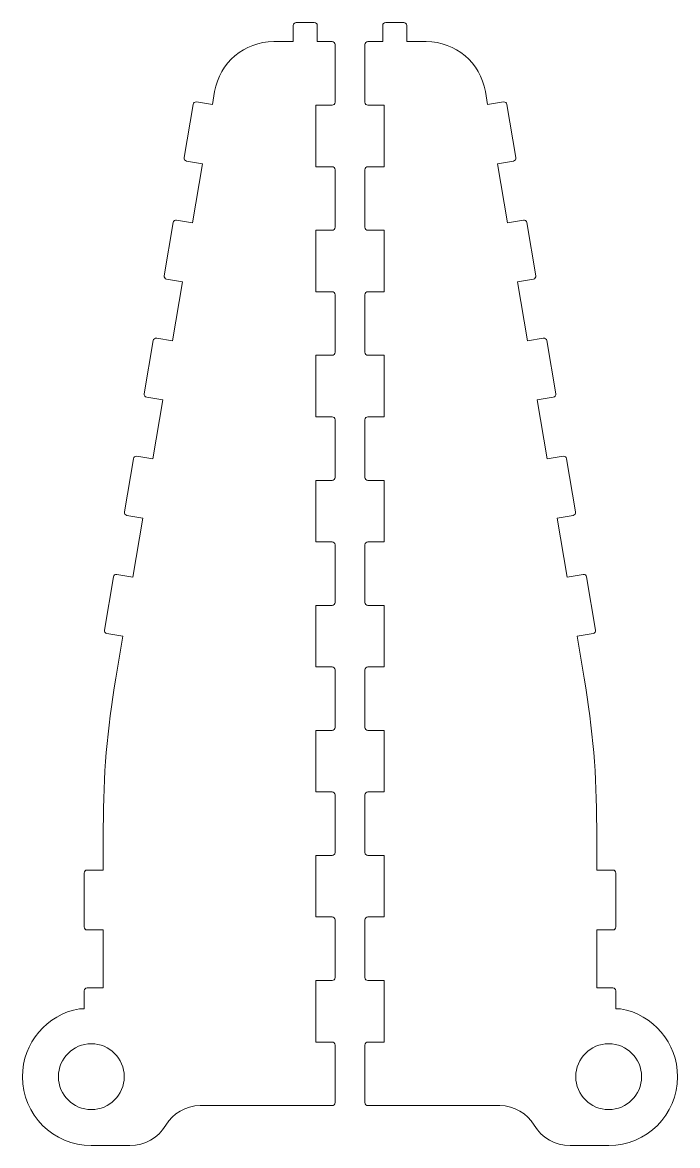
# Model space of a CAD drawing. Header units: millimetres. Extents: x -1099 to 2075, y -1295 to 1553.
# Drawn here: x 144.3 to 253.7, y -90.7 to 96.8 of the extents above; entities that cross this region are included whole.
import ezdxf

# ---------------------------------------------------------------- set-up
doc = ezdxf.new("R2010")
doc.units = ezdxf.units.MM
doc.header["$MEASUREMENT"] = 0
doc.layers.add('layer 1', color=7, linetype='Continuous')

msp = doc.modelspace()

# ---------------------------------------------------------------- linework, layer by layer
at = {"layer": 'layer 1', "color": 250, "lineweight": 9}
for points, knots in [([(167.7292, 33.7587), (167.7292, 33.7587), (166.0594, 23.898), (166.0594, 23.898), (166.0594, 23.898), (166.0594, 23.898), (163.4025, 24.3465), (163.4025, 24.3465), (163.4025, 24.3465), (163.1308, 24.3924), (162.8719, 24.2082), (162.8262, 23.9365), (162.8262, 23.9365), (162.8262, 23.9365), (161.3324, 15.0618), (161.3324, 15.0618), (161.3324, 15.0618), (161.2867, 14.7903), (161.4707, 14.5315), (161.7422, 14.4857), (161.7422, 14.4857), (161.7422, 14.4857), (164.3994, 14.0373), (164.3994, 14.0373), (164.3994, 14.0373), (164.3994, 14.0373), (162.7396, 4.1763), (162.7396, 4.1763), (162.7396, 4.1763), (162.7396, 4.1763), (160.0723, 4.6253), (160.0723, 4.6253), (160.0723, 4.6253), (159.8007, 4.671), (159.5419, 4.4868), (159.4962, 4.2152), (159.4962, 4.2152), (159.4962, 4.2152), (158.0024, -4.6595), (158.0024, -4.6595), (158.0024, -4.6595), (157.9567, -4.931), (158.1409, -5.1898), (158.4124, -5.2355), (158.4124, -5.2355), (158.4124, -5.2355), (161.0794, -5.6847), (161.0794, -5.6847), (161.0794, -5.6847), (161.0794, -5.6847), (159.8994, -12.7), (159.8994, -12.7), (159.8994, -12.7), (158.4394, -21.36), (157.8092, -28.8479), (157.8092, -37.63), (157.8092, -37.63), (157.8092, -37.63), (157.8092, -44.7443), (157.8092, -44.7443), (157.8092, -44.7443), (157.8092, -44.7443), (155.1096, -44.7443), (155.1096, -44.7443), (155.1096, -44.7443), (154.8342, -44.7443), (154.6096, -44.9689), (154.6096, -45.2443), (154.6096, -45.2443), (154.6096, -45.2443), (154.6096, -54.2444), (154.6096, -54.2444), (154.6096, -54.2444), (154.6096, -54.5198), (154.8342, -54.7444), (155.1096, -54.7444), (155.1096, -54.7444), (155.1096, -54.7444), (157.8092, -54.7442), (157.8092, -54.7442), (157.8092, -54.7442), (157.8092, -54.7442), (157.8092, -64.4109), (157.8092, -64.4109), (157.8092, -64.4109), (157.8092, -64.4109), (155.1096, -64.411), (155.1096, -64.411), (155.1096, -64.411), (154.8342, -64.411), (154.6096, -64.6356), (154.6096, -64.911), (154.6096, -64.911), (154.6096, -64.911), (154.6096, -67.9184), (154.6096, -67.9184), (154.6096, -67.9184), (154.6096, -67.9184), (153.8094, -67.9185), (153.8094, -67.9185), (153.8094, -67.9185), (148.4096, -68.8654), (144.3094, -73.5765), (144.3094, -79.2444), (144.3094, -79.2444), (144.3094, -85.5945), (149.4594, -90.7444), (155.8094, -90.7444), (155.8094, -90.7444), (155.8094, -90.7444), (162.2496, -90.7444), (162.2496, -90.7444), (162.2496, -90.7444), (164.7794, -90.7445), (166.9494, -89.5113), (168.2494, -87.3391), (168.2494, -87.3391), (169.4194, -85.3898), (171.5493, -84.0776), (173.9793, -84.0776), (173.9793, -84.0776), (173.9793, -84.0776), (196.0095, -84.0777), (196.0095, -84.0777), (196.0095, -84.0777), (196.2849, -84.0777), (196.5095, -83.8531), (196.5095, -83.5777), (196.5095, -83.5777), (196.5095, -83.5777), (196.5095, -73.9604), (196.5095, -73.9604), (196.5095, -73.9604), (196.5095, -73.685), (196.2849, -73.4604), (196.0095, -73.4604), (196.0095, -73.4604), (196.0095, -73.4604), (193.3095, -73.4604), (193.3095, -73.4604), (193.3095, -73.4604), (193.3095, -73.4604), (193.3095, -63.1969), (193.3095, -63.1969), (193.3095, -63.1969), (193.3095, -63.1969), (196.0095, -63.197), (196.0095, -63.197), (196.0095, -63.197), (196.2849, -63.197), (196.5095, -62.9724), (196.5095, -62.697), (196.5095, -62.697), (196.5095, -62.697), (196.5095, -53.0792), (196.5095, -53.0792), (196.5095, -53.0792), (196.5095, -52.8038), (196.2849, -52.5792), (196.0095, -52.5792), (196.0095, -52.5792), (196.0095, -52.5792), (193.3095, -52.5793), (193.3095, -52.5793), (193.3095, -52.5793), (193.3095, -52.5793), (193.3095, -42.3158), (193.3095, -42.3158), (193.3095, -42.3158), (193.3095, -42.3158), (196.0095, -42.3158), (196.0095, -42.3158), (196.0095, -42.3158), (196.2849, -42.3158), (196.5095, -42.0912), (196.5095, -41.8158), (196.5095, -41.8158), (196.5095, -41.8158), (196.5095, -32.1981), (196.5095, -32.1981), (196.5095, -32.1981), (196.5095, -31.9227), (196.2849, -31.6981), (196.0095, -31.6981), (196.0095, -31.6981), (196.0095, -31.6981), (193.3095, -31.6983), (193.3095, -31.6983), (193.3095, -31.6983), (193.3095, -31.6983), (193.3095, -21.4347), (193.3095, -21.4347), (193.3095, -21.4347), (193.3095, -21.4347), (196.0095, -21.4347), (196.0095, -21.4347), (196.0095, -21.4347), (196.2849, -21.4347), (196.5095, -21.2101), (196.5095, -20.9347), (196.5095, -20.9347), (196.5095, -20.9347), (196.5095, -11.3169), (196.5095, -11.3169), (196.5095, -11.3169), (196.5095, -11.0415), (196.2849, -10.8169), (196.0095, -10.8169), (196.0095, -10.8169), (196.0095, -10.8169), (193.3095, -10.8169), (193.3095, -10.8169), (193.3095, -10.8169), (193.3095, -10.8169), (193.3095, -0.5535), (193.3095, -0.5535), (193.3095, -0.5535), (193.3095, -0.5535), (196.0095, -0.5534), (196.0095, -0.5534), (196.0095, -0.5534), (196.2849, -0.5534), (196.5095, -0.3288), (196.5095, -0.0534), (196.5095, -0.0534), (196.5095, -0.0534), (196.5095, 9.5642), (196.5095, 9.5642), (196.5095, 9.5642), (196.5095, 9.8396), (196.2849, 10.0642), (196.0095, 10.0642), (196.0095, 10.0642), (196.0095, 10.0642), (193.3095, 10.0643), (193.3095, 10.0643), (193.3095, 10.0643), (193.3095, 10.0643), (193.3095, 20.3277), (193.3095, 20.3277), (193.3095, 20.3277), (193.3095, 20.3277), (196.0095, 20.3275), (196.0095, 20.3275), (196.0095, 20.3275), (196.2849, 20.3275), (196.5095, 20.5521), (196.5095, 20.8275), (196.5095, 20.8275), (196.5095, 20.8275), (196.5095, 30.4455), (196.5095, 30.4455), (196.5095, 30.4455), (196.5095, 30.7209), (196.2849, 30.9455), (196.0095, 30.9455), (196.0095, 30.9455), (196.0095, 30.9455), (193.3095, 30.9455), (193.3095, 30.9455), (193.3095, 30.9455), (193.3095, 30.9455), (193.3095, 41.2089), (193.3095, 41.2089), (193.3095, 41.2089), (193.3095, 41.2089), (196.0095, 41.2089), (196.0095, 41.2089), (196.0095, 41.2089), (196.2849, 41.2089), (196.5095, 41.4335), (196.5095, 41.7089), (196.5095, 41.7089), (196.5095, 41.7089), (196.5095, 51.3265), (196.5095, 51.3265), (196.5095, 51.3265), (196.5095, 51.6019), (196.2849, 51.8265), (196.0095, 51.8265), (196.0095, 51.8265), (196.0095, 51.8265), (193.3095, 51.8265), (193.3095, 51.8265), (193.3095, 51.8265), (193.3095, 51.8265), (193.3095, 62.0901), (193.3095, 62.0901), (193.3095, 62.0901), (193.3095, 62.0901), (196.0095, 62.0902), (196.0095, 62.0902), (196.0095, 62.0902), (196.2849, 62.0902), (196.5095, 62.3148), (196.5095, 62.5902), (196.5095, 62.5902), (196.5095, 62.5902), (196.5095, 72.2078), (196.5095, 72.2078), (196.5095, 72.2078), (196.5095, 72.4832), (196.2849, 72.7078), (196.0095, 72.7078), (196.0095, 72.7078), (196.0095, 72.7078), (193.3095, 72.7076), (193.3095, 72.7076), (193.3095, 72.7076), (193.3095, 72.7076), (193.3095, 82.9712), (193.3095, 82.9712), (193.3095, 82.9712), (193.3095, 82.9712), (196.0095, 82.9711), (196.0095, 82.9711), (196.0095, 82.9711), (196.2849, 82.9711), (196.5095, 83.1957), (196.5095, 83.4711), (196.5095, 83.4711), (196.5095, 83.4711), (196.5095, 93.0891), (196.5095, 93.0891), (196.5095, 93.0891), (196.5095, 93.3645), (196.2849, 93.5891), (196.0095, 93.5891), (196.0095, 93.5891), (196.0095, 93.5891), (193.5393, 93.5891), (193.5393, 93.5891), (193.5393, 93.5891), (193.5393, 93.5891), (193.5393, 96.2893), (193.5393, 96.2893), (193.5393, 96.2893), (193.5393, 96.5647), (193.3147, 96.7893), (193.0393, 96.7893), (193.0393, 96.7893), (193.0393, 96.7893), (190.0395, 96.7891), (190.0395, 96.7891), (190.0395, 96.7891), (189.7641, 96.7891), (189.5395, 96.5645), (189.5395, 96.2891), (189.5395, 96.2891), (189.5395, 96.2891), (189.5395, 93.589), (189.5395, 93.589), (189.5395, 93.589), (189.5395, 93.589), (186.2693, 93.5891), (186.2693, 93.5891), (186.2693, 93.5891), (181.3395, 93.5893), (177.2193, 90.1049), (176.3995, 85.2511), (176.3995, 85.2511), (176.3995, 85.2511), (176.0393, 83.0627), (176.0393, 83.0627), (176.0393, 83.0627), (176.0393, 83.0627), (173.3723, 83.5114), (173.3723, 83.5114), (173.3723, 83.5114), (173.1008, 83.5571), (172.842, 83.3729), (172.7963, 83.1014), (172.7963, 83.1014), (172.7963, 83.1014), (171.3023, 74.2265), (171.3023, 74.2265), (171.3023, 74.2265), (171.2566, 73.955), (171.4406, 73.6963), (171.7121, 73.6505), (171.7121, 73.6505), (171.7121, 73.6505), (174.3695, 73.2017), (174.3695, 73.2017), (174.3695, 73.2017), (174.3695, 73.2017), (172.7093, 63.3409), (172.7093, 63.3409), (172.7093, 63.3409), (172.7093, 63.3409), (170.0522, 63.7898), (170.0522, 63.7898), (170.0522, 63.7898), (169.7807, 63.8356), (169.5219, 63.6517), (169.4759, 63.3802), (169.4759, 63.3802), (169.4759, 63.3802), (167.973, 54.5056), (167.973, 54.5056), (167.973, 54.5056), (167.9269, 54.2338), (168.1112, 53.9748), (168.383, 53.929), (168.383, 53.929), (168.383, 53.929), (171.0493, 53.4802), (171.0493, 53.4802), (171.0493, 53.4802), (171.0493, 53.4802), (169.3894, 43.6194), (169.3894, 43.6194), (169.3894, 43.6194), (169.3894, 43.6194), (166.7225, 44.0682), (166.7225, 44.0682), (166.7225, 44.0682), (166.4509, 44.1139), (166.1921, 43.9297), (166.1464, 43.6582), (166.1464, 43.6582), (166.1464, 43.6582), (164.6526, 34.7834), (164.6526, 34.7834), (164.6526, 34.7834), (164.6069, 34.5118), (164.7911, 34.253), (165.0627, 34.2073), (165.0627, 34.2073), (165.0627, 34.2073), (167.7292, 33.7587), (167.7292, 33.7587)], [0, 0, 0, 0, 0.00917431, 0.00917431, 0.00917431, 0.00917431, 0.01834862, 0.01834862, 0.01834862, 0.01834862, 0.02752294, 0.02752294, 0.02752294, 0.02752294, 0.03669725, 0.03669725, 0.03669725, 0.03669725, 0.04587156, 0.04587156, 0.04587156, 0.04587156, 0.05504587, 0.05504587, 0.05504587, 0.05504587, 0.06422018, 0.06422018, 0.06422018, 0.06422018, 0.0733945, 0.0733945, 0.0733945, 0.0733945, 0.08256881, 0.08256881, 0.08256881, 0.08256881, 0.09174312, 0.09174312, 0.09174312, 0.09174312, 0.10091743, 0.10091743, 0.10091743, 0.10091743, 0.11009174, 0.11009174, 0.11009174, 0.11009174, 0.11926606, 0.11926606, 0.11926606, 0.11926606, 0.12844037, 0.12844037, 0.12844037, 0.12844037, 0.13761468, 0.13761468, 0.13761468, 0.13761468, 0.14678899, 0.14678899, 0.14678899, 0.14678899, 0.1559633, 0.1559633, 0.1559633, 0.1559633, 0.16513761, 0.16513761, 0.16513761, 0.16513761, 0.17431193, 0.17431193, 0.17431193, 0.17431193, 0.18348624, 0.18348624, 0.18348624, 0.18348624, 0.19266055, 0.19266055, 0.19266055, 0.19266055, 0.20183486, 0.20183486, 0.20183486, 0.20183486, 0.21100917, 0.21100917, 0.21100917, 0.21100917, 0.22018349, 0.22018349, 0.22018349, 0.22018349, 0.2293578, 0.2293578, 0.2293578, 0.2293578, 0.23853211, 0.23853211, 0.23853211, 0.23853211, 0.24770642, 0.24770642, 0.24770642, 0.24770642, 0.25688073, 0.25688073, 0.25688073, 0.25688073, 0.26605505, 0.26605505, 0.26605505, 0.26605505, 0.27522936, 0.27522936, 0.27522936, 0.27522936, 0.28440367, 0.28440367, 0.28440367, 0.28440367, 0.29357798, 0.29357798, 0.29357798, 0.29357798, 0.30275229, 0.30275229, 0.30275229, 0.30275229, 0.31192661, 0.31192661, 0.31192661, 0.31192661, 0.32110092, 0.32110092, 0.32110092, 0.32110092, 0.33027523, 0.33027523, 0.33027523, 0.33027523, 0.33944954, 0.33944954, 0.33944954, 0.33944954, 0.34862385, 0.34862385, 0.34862385, 0.34862385, 0.35779817, 0.35779817, 0.35779817, 0.35779817, 0.36697248, 0.36697248, 0.36697248, 0.36697248, 0.37614679, 0.37614679, 0.37614679, 0.37614679, 0.3853211, 0.3853211, 0.3853211, 0.3853211, 0.39449541, 0.39449541, 0.39449541, 0.39449541, 0.40366972, 0.40366972, 0.40366972, 0.40366972, 0.41284404, 0.41284404, 0.41284404, 0.41284404, 0.42201835, 0.42201835, 0.42201835, 0.42201835, 0.43119266, 0.43119266, 0.43119266, 0.43119266, 0.44036697, 0.44036697, 0.44036697, 0.44036697, 0.44954128, 0.44954128, 0.44954128, 0.44954128, 0.4587156, 0.4587156, 0.4587156, 0.4587156, 0.46788991, 0.46788991, 0.46788991, 0.46788991, 0.47706422, 0.47706422, 0.47706422, 0.47706422, 0.48623853, 0.48623853, 0.48623853, 0.48623853, 0.49541284, 0.49541284, 0.49541284, 0.49541284, 0.50458716, 0.50458716, 0.50458716, 0.50458716, 0.51376147, 0.51376147, 0.51376147, 0.51376147, 0.52293578, 0.52293578, 0.52293578, 0.52293578, 0.53211009, 0.53211009, 0.53211009, 0.53211009, 0.5412844, 0.5412844, 0.5412844, 0.5412844, 0.55045872, 0.55045872, 0.55045872, 0.55045872, 0.55963303, 0.55963303, 0.55963303, 0.55963303, 0.56880734, 0.56880734, 0.56880734, 0.56880734, 0.57798165, 0.57798165, 0.57798165, 0.57798165, 0.58715596, 0.58715596, 0.58715596, 0.58715596, 0.59633028, 0.59633028, 0.59633028, 0.59633028, 0.60550459, 0.60550459, 0.60550459, 0.60550459, 0.6146789, 0.6146789, 0.6146789, 0.6146789, 0.62385321, 0.62385321, 0.62385321, 0.62385321, 0.63302752, 0.63302752, 0.63302752, 0.63302752, 0.64220183, 0.64220183, 0.64220183, 0.64220183, 0.65137615, 0.65137615, 0.65137615, 0.65137615, 0.66055046, 0.66055046, 0.66055046, 0.66055046, 0.66972477, 0.66972477, 0.66972477, 0.66972477, 0.67889908, 0.67889908, 0.67889908, 0.67889908, 0.68807339, 0.68807339, 0.68807339, 0.68807339, 0.69724771, 0.69724771, 0.69724771, 0.69724771, 0.70642202, 0.70642202, 0.70642202, 0.70642202, 0.71559633, 0.71559633, 0.71559633, 0.71559633, 0.72477064, 0.72477064, 0.72477064, 0.72477064, 0.73394495, 0.73394495, 0.73394495, 0.73394495, 0.74311927, 0.74311927, 0.74311927, 0.74311927, 0.75229358, 0.75229358, 0.75229358, 0.75229358, 0.76146789, 0.76146789, 0.76146789, 0.76146789, 0.7706422, 0.7706422, 0.7706422, 0.7706422, 0.77981651, 0.77981651, 0.77981651, 0.77981651, 0.78899083, 0.78899083, 0.78899083, 0.78899083, 0.79816514, 0.79816514, 0.79816514, 0.79816514, 0.80733945, 0.80733945, 0.80733945, 0.80733945, 0.81651376, 0.81651376, 0.81651376, 0.81651376, 0.82568807, 0.82568807, 0.82568807, 0.82568807, 0.83486239, 0.83486239, 0.83486239, 0.83486239, 0.8440367, 0.8440367, 0.8440367, 0.8440367, 0.85321101, 0.85321101, 0.85321101, 0.85321101, 0.86238532, 0.86238532, 0.86238532, 0.86238532, 0.87155963, 0.87155963, 0.87155963, 0.87155963, 0.88073394, 0.88073394, 0.88073394, 0.88073394, 0.88990826, 0.88990826, 0.88990826, 0.88990826, 0.89908257, 0.89908257, 0.89908257, 0.89908257, 0.90825688, 0.90825688, 0.90825688, 0.90825688, 0.91743119, 0.91743119, 0.91743119, 0.91743119, 0.9266055, 0.9266055, 0.9266055, 0.9266055, 0.93577982, 0.93577982, 0.93577982, 0.93577982, 0.94495413, 0.94495413, 0.94495413, 0.94495413, 0.95412844, 0.95412844, 0.95412844, 0.95412844, 0.96330275, 0.96330275, 0.96330275, 0.96330275, 0.97247706, 0.97247706, 0.97247706, 0.97247706, 0.98165138, 0.98165138, 0.98165138, 0.98165138, 1, 1, 1, 1]), ([(230.2898, 33.7587), (230.2898, 33.7587), (231.9596, 23.898), (231.9596, 23.898), (231.9596, 23.898), (231.9596, 23.898), (234.6165, 24.3465), (234.6165, 24.3465), (234.6165, 24.3465), (234.8882, 24.3924), (235.1471, 24.2082), (235.1928, 23.9365), (235.1928, 23.9365), (235.1928, 23.9365), (236.6866, 15.0618), (236.6866, 15.0618), (236.6866, 15.0618), (236.7323, 14.7903), (236.5483, 14.5315), (236.2768, 14.4857), (236.2768, 14.4857), (236.2768, 14.4857), (233.6196, 14.0373), (233.6196, 14.0373), (233.6196, 14.0373), (233.6196, 14.0373), (235.2794, 4.1763), (235.2794, 4.1763), (235.2794, 4.1763), (235.2794, 4.1763), (237.9467, 4.6253), (237.9467, 4.6253), (237.9467, 4.6253), (238.2183, 4.671), (238.4771, 4.4868), (238.5228, 4.2152), (238.5228, 4.2152), (238.5228, 4.2152), (240.0166, -4.6595), (240.0166, -4.6595), (240.0166, -4.6595), (240.0623, -4.931), (239.8781, -5.1898), (239.6066, -5.2355), (239.6066, -5.2355), (239.6066, -5.2355), (236.9396, -5.6847), (236.9396, -5.6847), (236.9396, -5.6847), (236.9396, -5.6847), (238.1196, -12.7), (238.1196, -12.7), (238.1196, -12.7), (239.5796, -21.36), (240.2098, -28.8479), (240.2098, -37.63), (240.2098, -37.63), (240.2098, -37.63), (240.2098, -44.7443), (240.2098, -44.7443), (240.2098, -44.7443), (240.2098, -44.7443), (242.9094, -44.7443), (242.9094, -44.7443), (242.9094, -44.7443), (243.1848, -44.7443), (243.4094, -44.9689), (243.4094, -45.2443), (243.4094, -45.2443), (243.4094, -45.2443), (243.4094, -54.2444), (243.4094, -54.2444), (243.4094, -54.2444), (243.4094, -54.5198), (243.1848, -54.7444), (242.9094, -54.7444), (242.9094, -54.7444), (242.9094, -54.7444), (240.2098, -54.7442), (240.2098, -54.7442), (240.2098, -54.7442), (240.2098, -54.7442), (240.2098, -64.4109), (240.2098, -64.4109), (240.2098, -64.4109), (240.2098, -64.4109), (242.9094, -64.411), (242.9094, -64.411), (242.9094, -64.411), (243.1848, -64.411), (243.4094, -64.6356), (243.4094, -64.911), (243.4094, -64.911), (243.4094, -64.911), (243.4094, -67.9184), (243.4094, -67.9184), (243.4094, -67.9184), (243.4094, -67.9184), (244.2096, -67.9185), (244.2096, -67.9185), (244.2096, -67.9185), (249.6094, -68.8654), (253.7096, -73.5765), (253.7096, -79.2444), (253.7096, -79.2444), (253.7096, -85.5945), (248.5596, -90.7444), (242.2096, -90.7444), (242.2096, -90.7444), (242.2096, -90.7444), (235.7694, -90.7444), (235.7694, -90.7444), (235.7694, -90.7444), (233.2396, -90.7445), (231.0696, -89.5113), (229.7696, -87.3391), (229.7696, -87.3391), (228.5996, -85.3898), (226.4697, -84.0776), (224.0397, -84.0776), (224.0397, -84.0776), (224.0397, -84.0776), (202.0095, -84.0777), (202.0095, -84.0777), (202.0095, -84.0777), (201.7341, -84.0777), (201.5095, -83.8531), (201.5095, -83.5777), (201.5095, -83.5777), (201.5095, -83.5777), (201.5095, -73.9604), (201.5095, -73.9604), (201.5095, -73.9604), (201.5095, -73.685), (201.7341, -73.4604), (202.0095, -73.4604), (202.0095, -73.4604), (202.0095, -73.4604), (204.7095, -73.4604), (204.7095, -73.4604), (204.7095, -73.4604), (204.7095, -73.4604), (204.7095, -63.1969), (204.7095, -63.1969), (204.7095, -63.1969), (204.7095, -63.1969), (202.0095, -63.197), (202.0095, -63.197), (202.0095, -63.197), (201.7341, -63.197), (201.5095, -62.9724), (201.5095, -62.697), (201.5095, -62.697), (201.5095, -62.697), (201.5095, -53.0792), (201.5095, -53.0792), (201.5095, -53.0792), (201.5095, -52.8038), (201.7341, -52.5792), (202.0095, -52.5792), (202.0095, -52.5792), (202.0095, -52.5792), (204.7095, -52.5793), (204.7095, -52.5793), (204.7095, -52.5793), (204.7095, -52.5793), (204.7095, -42.3158), (204.7095, -42.3158), (204.7095, -42.3158), (204.7095, -42.3158), (202.0095, -42.3158), (202.0095, -42.3158), (202.0095, -42.3158), (201.7341, -42.3158), (201.5095, -42.0912), (201.5095, -41.8158), (201.5095, -41.8158), (201.5095, -41.8158), (201.5095, -32.1981), (201.5095, -32.1981), (201.5095, -32.1981), (201.5095, -31.9227), (201.7341, -31.6981), (202.0095, -31.6981), (202.0095, -31.6981), (202.0095, -31.6981), (204.7095, -31.6983), (204.7095, -31.6983), (204.7095, -31.6983), (204.7095, -31.6983), (204.7095, -21.4347), (204.7095, -21.4347), (204.7095, -21.4347), (204.7095, -21.4347), (202.0095, -21.4347), (202.0095, -21.4347), (202.0095, -21.4347), (201.7341, -21.4347), (201.5095, -21.2101), (201.5095, -20.9347), (201.5095, -20.9347), (201.5095, -20.9347), (201.5095, -11.3169), (201.5095, -11.3169), (201.5095, -11.3169), (201.5095, -11.0415), (201.7341, -10.8169), (202.0095, -10.8169), (202.0095, -10.8169), (202.0095, -10.8169), (204.7095, -10.8169), (204.7095, -10.8169), (204.7095, -10.8169), (204.7095, -10.8169), (204.7095, -0.5535), (204.7095, -0.5535), (204.7095, -0.5535), (204.7095, -0.5535), (202.0095, -0.5534), (202.0095, -0.5534), (202.0095, -0.5534), (201.7341, -0.5534), (201.5095, -0.3288), (201.5095, -0.0534), (201.5095, -0.0534), (201.5095, -0.0534), (201.5095, 9.5642), (201.5095, 9.5642), (201.5095, 9.5642), (201.5095, 9.8396), (201.7341, 10.0642), (202.0095, 10.0642), (202.0095, 10.0642), (202.0095, 10.0642), (204.7095, 10.0643), (204.7095, 10.0643), (204.7095, 10.0643), (204.7095, 10.0643), (204.7095, 20.3277), (204.7095, 20.3277), (204.7095, 20.3277), (204.7095, 20.3277), (202.0095, 20.3275), (202.0095, 20.3275), (202.0095, 20.3275), (201.7341, 20.3275), (201.5095, 20.5521), (201.5095, 20.8275), (201.5095, 20.8275), (201.5095, 20.8275), (201.5095, 30.4455), (201.5095, 30.4455), (201.5095, 30.4455), (201.5095, 30.7209), (201.7341, 30.9455), (202.0095, 30.9455), (202.0095, 30.9455), (202.0095, 30.9455), (204.7095, 30.9455), (204.7095, 30.9455), (204.7095, 30.9455), (204.7095, 30.9455), (204.7095, 41.2089), (204.7095, 41.2089), (204.7095, 41.2089), (204.7095, 41.2089), (202.0095, 41.2089), (202.0095, 41.2089), (202.0095, 41.2089), (201.7341, 41.2089), (201.5095, 41.4335), (201.5095, 41.7089), (201.5095, 41.7089), (201.5095, 41.7089), (201.5095, 51.3265), (201.5095, 51.3265), (201.5095, 51.3265), (201.5095, 51.6019), (201.7341, 51.8265), (202.0095, 51.8265), (202.0095, 51.8265), (202.0095, 51.8265), (204.7095, 51.8265), (204.7095, 51.8265), (204.7095, 51.8265), (204.7095, 51.8265), (204.7095, 62.0901), (204.7095, 62.0901), (204.7095, 62.0901), (204.7095, 62.0901), (202.0095, 62.0902), (202.0095, 62.0902), (202.0095, 62.0902), (201.7341, 62.0902), (201.5095, 62.3148), (201.5095, 62.5902), (201.5095, 62.5902), (201.5095, 62.5902), (201.5095, 72.2078), (201.5095, 72.2078), (201.5095, 72.2078), (201.5095, 72.4832), (201.7341, 72.7078), (202.0095, 72.7078), (202.0095, 72.7078), (202.0095, 72.7078), (204.7095, 72.7076), (204.7095, 72.7076), (204.7095, 72.7076), (204.7095, 72.7076), (204.7095, 82.9712), (204.7095, 82.9712), (204.7095, 82.9712), (204.7095, 82.9712), (202.0095, 82.9711), (202.0095, 82.9711), (202.0095, 82.9711), (201.7341, 82.9711), (201.5095, 83.1957), (201.5095, 83.4711), (201.5095, 83.4711), (201.5095, 83.4711), (201.5095, 93.0891), (201.5095, 93.0891), (201.5095, 93.0891), (201.5095, 93.3645), (201.7341, 93.5891), (202.0095, 93.5891), (202.0095, 93.5891), (202.0095, 93.5891), (204.4797, 93.5891), (204.4797, 93.5891), (204.4797, 93.5891), (204.4797, 93.5891), (204.4797, 96.2893), (204.4797, 96.2893), (204.4797, 96.2893), (204.4797, 96.5647), (204.7043, 96.7893), (204.9797, 96.7893), (204.9797, 96.7893), (204.9797, 96.7893), (207.9795, 96.7891), (207.9795, 96.7891), (207.9795, 96.7891), (208.2549, 96.7891), (208.4795, 96.5645), (208.4795, 96.2891), (208.4795, 96.2891), (208.4795, 96.2891), (208.4795, 93.589), (208.4795, 93.589), (208.4795, 93.589), (208.4795, 93.589), (211.7497, 93.5891), (211.7497, 93.5891), (211.7497, 93.5891), (216.6795, 93.5893), (220.7997, 90.1049), (221.6195, 85.2511), (221.6195, 85.2511), (221.6195, 85.2511), (221.9797, 83.0627), (221.9797, 83.0627), (221.9797, 83.0627), (221.9797, 83.0627), (224.6467, 83.5114), (224.6467, 83.5114), (224.6467, 83.5114), (224.9182, 83.5571), (225.177, 83.3729), (225.2227, 83.1014), (225.2227, 83.1014), (225.2227, 83.1014), (226.7167, 74.2265), (226.7167, 74.2265), (226.7167, 74.2265), (226.7624, 73.955), (226.5784, 73.6963), (226.3069, 73.6505), (226.3069, 73.6505), (226.3069, 73.6505), (223.6495, 73.2017), (223.6495, 73.2017), (223.6495, 73.2017), (223.6495, 73.2017), (225.3097, 63.3409), (225.3097, 63.3409), (225.3097, 63.3409), (225.3097, 63.3409), (227.9668, 63.7898), (227.9668, 63.7898), (227.9668, 63.7898), (228.2383, 63.8356), (228.4971, 63.6517), (228.5431, 63.3802), (228.5431, 63.3802), (228.5431, 63.3802), (230.046, 54.5056), (230.046, 54.5056), (230.046, 54.5056), (230.0921, 54.2338), (229.9078, 53.9748), (229.636, 53.929), (229.636, 53.929), (229.636, 53.929), (226.9697, 53.4802), (226.9697, 53.4802), (226.9697, 53.4802), (226.9697, 53.4802), (228.6296, 43.6194), (228.6296, 43.6194), (228.6296, 43.6194), (228.6296, 43.6194), (231.2965, 44.0682), (231.2965, 44.0682), (231.2965, 44.0682), (231.5681, 44.1139), (231.8269, 43.9297), (231.8726, 43.6582), (231.8726, 43.6582), (231.8726, 43.6582), (233.3664, 34.7834), (233.3664, 34.7834), (233.3664, 34.7834), (233.4121, 34.5118), (233.2279, 34.253), (232.9563, 34.2073), (232.9563, 34.2073), (232.9563, 34.2073), (230.2898, 33.7587), (230.2898, 33.7587)], [0, 0, 0, 0, 0.00917431, 0.00917431, 0.00917431, 0.00917431, 0.01834862, 0.01834862, 0.01834862, 0.01834862, 0.02752294, 0.02752294, 0.02752294, 0.02752294, 0.03669725, 0.03669725, 0.03669725, 0.03669725, 0.04587156, 0.04587156, 0.04587156, 0.04587156, 0.05504587, 0.05504587, 0.05504587, 0.05504587, 0.06422018, 0.06422018, 0.06422018, 0.06422018, 0.0733945, 0.0733945, 0.0733945, 0.0733945, 0.08256881, 0.08256881, 0.08256881, 0.08256881, 0.09174312, 0.09174312, 0.09174312, 0.09174312, 0.10091743, 0.10091743, 0.10091743, 0.10091743, 0.11009174, 0.11009174, 0.11009174, 0.11009174, 0.11926606, 0.11926606, 0.11926606, 0.11926606, 0.12844037, 0.12844037, 0.12844037, 0.12844037, 0.13761468, 0.13761468, 0.13761468, 0.13761468, 0.14678899, 0.14678899, 0.14678899, 0.14678899, 0.1559633, 0.1559633, 0.1559633, 0.1559633, 0.16513761, 0.16513761, 0.16513761, 0.16513761, 0.17431193, 0.17431193, 0.17431193, 0.17431193, 0.18348624, 0.18348624, 0.18348624, 0.18348624, 0.19266055, 0.19266055, 0.19266055, 0.19266055, 0.20183486, 0.20183486, 0.20183486, 0.20183486, 0.21100917, 0.21100917, 0.21100917, 0.21100917, 0.22018349, 0.22018349, 0.22018349, 0.22018349, 0.2293578, 0.2293578, 0.2293578, 0.2293578, 0.23853211, 0.23853211, 0.23853211, 0.23853211, 0.24770642, 0.24770642, 0.24770642, 0.24770642, 0.25688073, 0.25688073, 0.25688073, 0.25688073, 0.26605505, 0.26605505, 0.26605505, 0.26605505, 0.27522936, 0.27522936, 0.27522936, 0.27522936, 0.28440367, 0.28440367, 0.28440367, 0.28440367, 0.29357798, 0.29357798, 0.29357798, 0.29357798, 0.30275229, 0.30275229, 0.30275229, 0.30275229, 0.31192661, 0.31192661, 0.31192661, 0.31192661, 0.32110092, 0.32110092, 0.32110092, 0.32110092, 0.33027523, 0.33027523, 0.33027523, 0.33027523, 0.33944954, 0.33944954, 0.33944954, 0.33944954, 0.34862385, 0.34862385, 0.34862385, 0.34862385, 0.35779817, 0.35779817, 0.35779817, 0.35779817, 0.36697248, 0.36697248, 0.36697248, 0.36697248, 0.37614679, 0.37614679, 0.37614679, 0.37614679, 0.3853211, 0.3853211, 0.3853211, 0.3853211, 0.39449541, 0.39449541, 0.39449541, 0.39449541, 0.40366972, 0.40366972, 0.40366972, 0.40366972, 0.41284404, 0.41284404, 0.41284404, 0.41284404, 0.42201835, 0.42201835, 0.42201835, 0.42201835, 0.43119266, 0.43119266, 0.43119266, 0.43119266, 0.44036697, 0.44036697, 0.44036697, 0.44036697, 0.44954128, 0.44954128, 0.44954128, 0.44954128, 0.4587156, 0.4587156, 0.4587156, 0.4587156, 0.46788991, 0.46788991, 0.46788991, 0.46788991, 0.47706422, 0.47706422, 0.47706422, 0.47706422, 0.48623853, 0.48623853, 0.48623853, 0.48623853, 0.49541284, 0.49541284, 0.49541284, 0.49541284, 0.50458716, 0.50458716, 0.50458716, 0.50458716, 0.51376147, 0.51376147, 0.51376147, 0.51376147, 0.52293578, 0.52293578, 0.52293578, 0.52293578, 0.53211009, 0.53211009, 0.53211009, 0.53211009, 0.5412844, 0.5412844, 0.5412844, 0.5412844, 0.55045872, 0.55045872, 0.55045872, 0.55045872, 0.55963303, 0.55963303, 0.55963303, 0.55963303, 0.56880734, 0.56880734, 0.56880734, 0.56880734, 0.57798165, 0.57798165, 0.57798165, 0.57798165, 0.58715596, 0.58715596, 0.58715596, 0.58715596, 0.59633028, 0.59633028, 0.59633028, 0.59633028, 0.60550459, 0.60550459, 0.60550459, 0.60550459, 0.6146789, 0.6146789, 0.6146789, 0.6146789, 0.62385321, 0.62385321, 0.62385321, 0.62385321, 0.63302752, 0.63302752, 0.63302752, 0.63302752, 0.64220183, 0.64220183, 0.64220183, 0.64220183, 0.65137615, 0.65137615, 0.65137615, 0.65137615, 0.66055046, 0.66055046, 0.66055046, 0.66055046, 0.66972477, 0.66972477, 0.66972477, 0.66972477, 0.67889908, 0.67889908, 0.67889908, 0.67889908, 0.68807339, 0.68807339, 0.68807339, 0.68807339, 0.69724771, 0.69724771, 0.69724771, 0.69724771, 0.70642202, 0.70642202, 0.70642202, 0.70642202, 0.71559633, 0.71559633, 0.71559633, 0.71559633, 0.72477064, 0.72477064, 0.72477064, 0.72477064, 0.73394495, 0.73394495, 0.73394495, 0.73394495, 0.74311927, 0.74311927, 0.74311927, 0.74311927, 0.75229358, 0.75229358, 0.75229358, 0.75229358, 0.76146789, 0.76146789, 0.76146789, 0.76146789, 0.7706422, 0.7706422, 0.7706422, 0.7706422, 0.77981651, 0.77981651, 0.77981651, 0.77981651, 0.78899083, 0.78899083, 0.78899083, 0.78899083, 0.79816514, 0.79816514, 0.79816514, 0.79816514, 0.80733945, 0.80733945, 0.80733945, 0.80733945, 0.81651376, 0.81651376, 0.81651376, 0.81651376, 0.82568807, 0.82568807, 0.82568807, 0.82568807, 0.83486239, 0.83486239, 0.83486239, 0.83486239, 0.8440367, 0.8440367, 0.8440367, 0.8440367, 0.85321101, 0.85321101, 0.85321101, 0.85321101, 0.86238532, 0.86238532, 0.86238532, 0.86238532, 0.87155963, 0.87155963, 0.87155963, 0.87155963, 0.88073394, 0.88073394, 0.88073394, 0.88073394, 0.88990826, 0.88990826, 0.88990826, 0.88990826, 0.89908257, 0.89908257, 0.89908257, 0.89908257, 0.90825688, 0.90825688, 0.90825688, 0.90825688, 0.91743119, 0.91743119, 0.91743119, 0.91743119, 0.9266055, 0.9266055, 0.9266055, 0.9266055, 0.93577982, 0.93577982, 0.93577982, 0.93577982, 0.94495413, 0.94495413, 0.94495413, 0.94495413, 0.95412844, 0.95412844, 0.95412844, 0.95412844, 0.96330275, 0.96330275, 0.96330275, 0.96330275, 0.97247706, 0.97247706, 0.97247706, 0.97247706, 0.98165138, 0.98165138, 0.98165138, 0.98165138, 1, 1, 1, 1]), ([(155.8094, -73.7444), (152.7724, -73.7444), (150.3092, -76.2074), (150.3094, -79.2446), (150.3094, -79.2446), (150.3094, -82.2815), (152.7724, -84.7444), (155.8094, -84.7445), (155.8094, -84.7445), (158.8466, -84.7444), (161.3094, -82.2813), (161.3094, -79.2444), (161.3094, -79.2444), (161.3094, -76.2074), (158.8466, -73.7443), (155.8094, -73.7444)], [0, 0, 0, 0, 0.2, 0.2, 0.2, 0.2, 0.4, 0.4, 0.4, 0.4, 0.6, 0.6, 0.6, 0.6, 1, 1, 1, 1]), ([(242.2096, -73.7444), (245.2466, -73.7444), (247.7098, -76.2074), (247.7096, -79.2446), (247.7096, -79.2446), (247.7096, -82.2815), (245.2466, -84.7444), (242.2096, -84.7445), (242.2096, -84.7445), (239.1724, -84.7444), (236.7096, -82.2813), (236.7096, -79.2444), (236.7096, -79.2444), (236.7096, -76.2074), (239.1724, -73.7443), (242.2096, -73.7444)], [0, 0, 0, 0, 0.2, 0.2, 0.2, 0.2, 0.4, 0.4, 0.4, 0.4, 0.6, 0.6, 0.6, 0.6, 1, 1, 1, 1])]:
    msp.add_open_spline(points, degree=3, knots=knots, dxfattribs=at)

doc.saveas('drawing.dxf')
